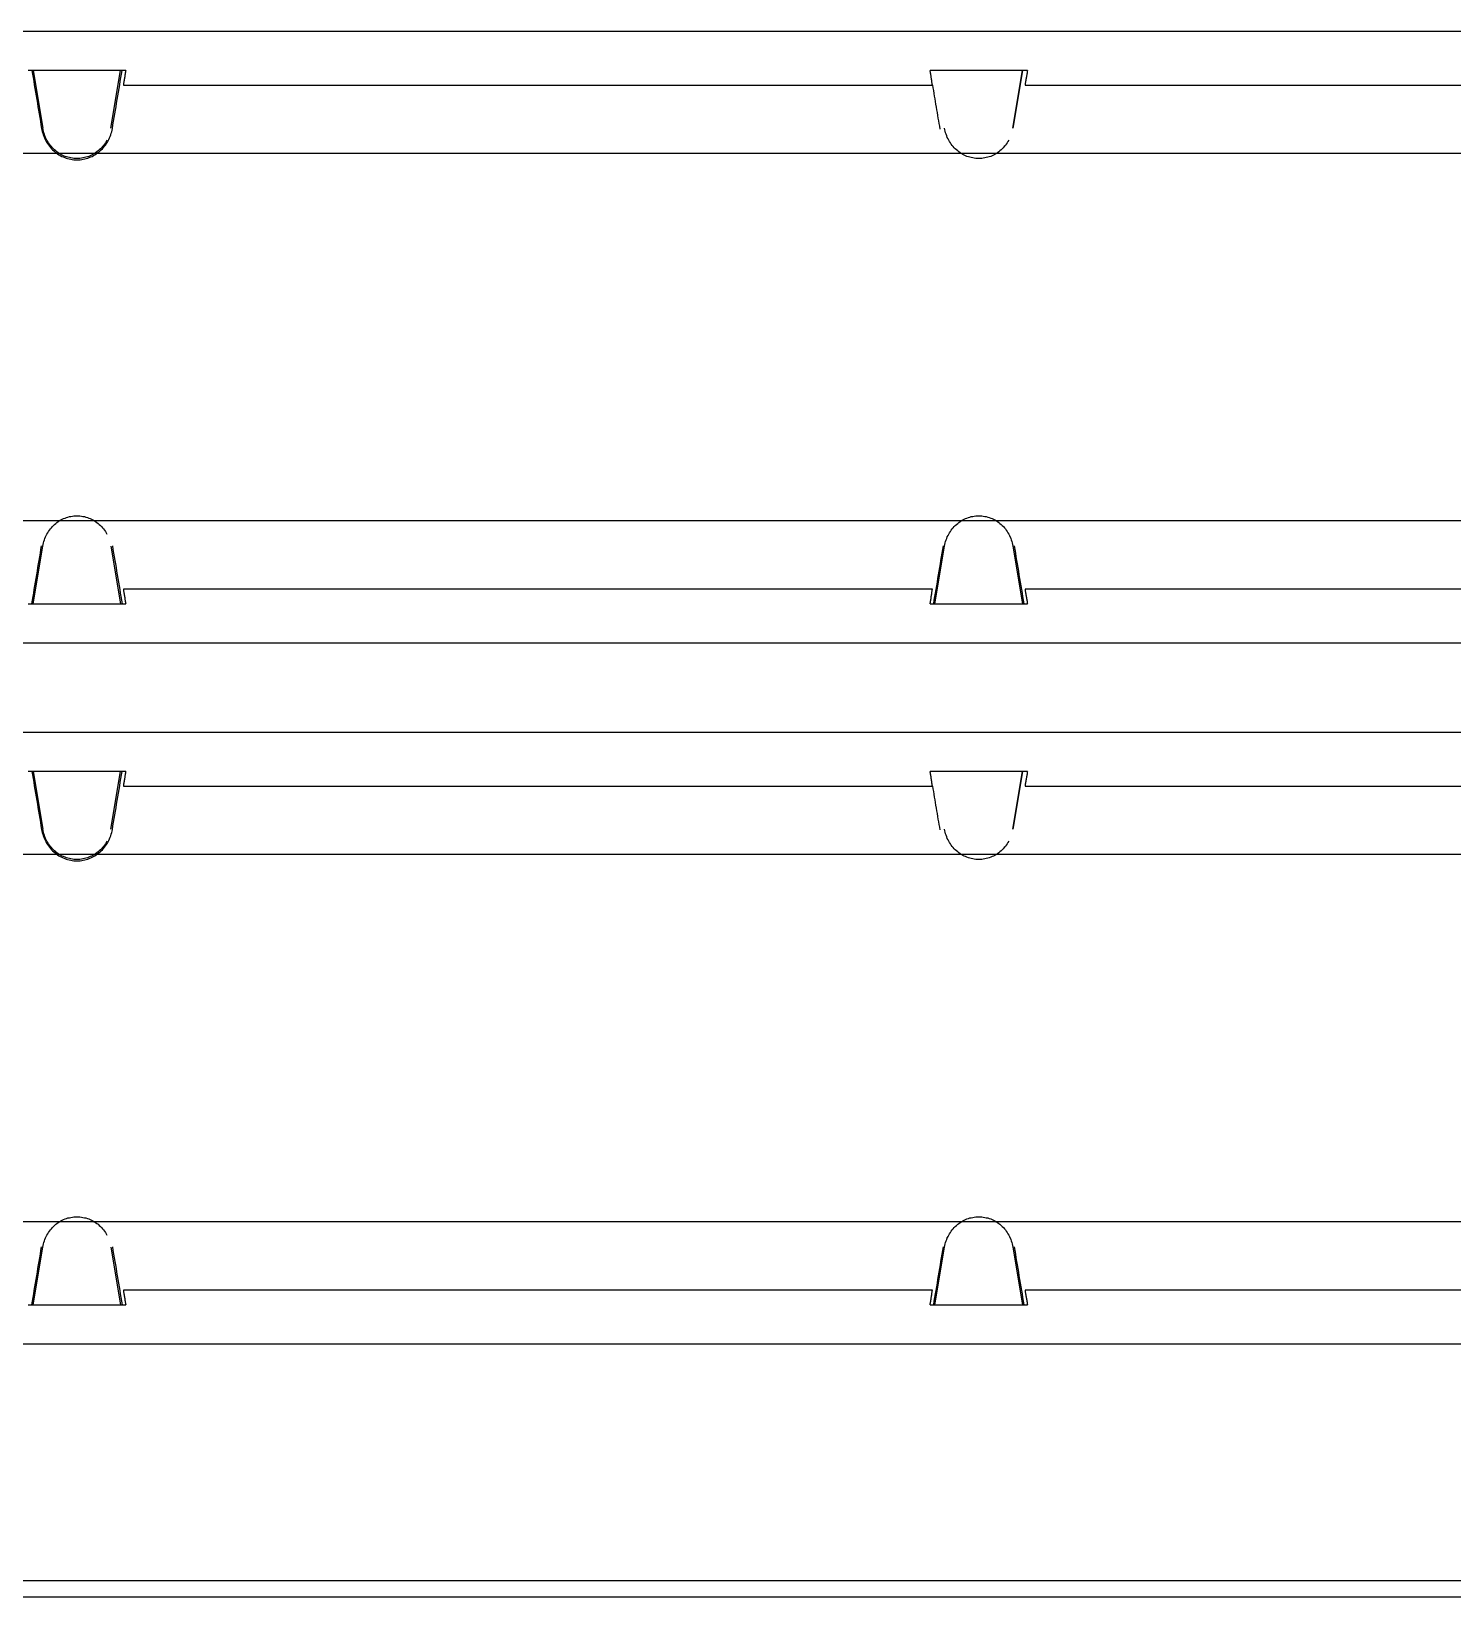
# Model space of a CAD drawing. Header units: metres. Extents: x 0 to 3575, y 0 to 842.
# Drawn here: x 256.01 to 273.82, y 246.21 to 265.83 of the extents above; entities that cross this region are included whole.
import ezdxf

# ---------------------------------------------------------------- set-up
doc = ezdxf.new("R2010")
doc.units = ezdxf.units.M
doc.layers.add('SCHEMATICS', color=7, linetype='Continuous')

msp = doc.modelspace()

# ---------------------------------------------------------------- linework, layer by layer
at = {"layer": 'SCHEMATICS', "color": 7}
for p, q in [((245.115, 265.83), (301.421, 265.83)), ((245.115, 265.83), (301.421, 265.83)), ((257.191, 265.339), (255.97, 265.339)), ((256.032, 265.339), (256.151, 264.615)), ((257.005, 264.615), (257.126, 265.339)), ((268.489, 265.339), (267.27, 265.339)), ((268.306, 264.615), (268.427, 265.339)), ((268.427, 265.339), (268.306, 264.615)), ((257.162, 265.154), (267.299, 265.154)), ((268.459, 265.154), (302.241, 265.154)), ((249.825, 264.301), (279.111, 264.301)), ((279.111, 259.695), (249.825, 259.695)), ((256.032, 258.654), (256.151, 259.379)), ((257.005, 259.379), (257.126, 258.654)), ((267.33, 258.654), (267.451, 259.379)), ((268.306, 259.379), (268.427, 258.654)), ((268.306, 259.379), (268.427, 258.654)), ((267.299, 258.839), (257.162, 258.839)), ((302.241, 258.839), (268.459, 258.839)), ((255.97, 258.654), (257.191, 258.654)), ((267.27, 258.654), (268.489, 258.654)), ((301.421, 258.164), (245.115, 258.164)), ((301.421, 258.164), (245.115, 258.164)), ((245.115, 257.047), (301.421, 257.047)), ((245.115, 257.047), (301.421, 257.047)), ((257.191, 256.556), (255.97, 256.556)), ((256.032, 256.556), (256.151, 255.832)), ((257.005, 255.832), (257.126, 256.556)), ((257.162, 256.371), (267.299, 256.371)), ((268.489, 256.556), (267.27, 256.556)), ((268.306, 255.832), (268.427, 256.556)), ((268.427, 256.556), (268.306, 255.832)), ((268.459, 256.371), (302.241, 256.371)), ((249.825, 255.517), (279.111, 255.517)), ((279.111, 250.91), (249.825, 250.91)), ((256.032, 249.871), (256.151, 250.596)), ((257.005, 250.595), (257.126, 249.871)), ((267.33, 249.871), (267.451, 250.596)), ((268.306, 250.596), (268.427, 249.871)), ((268.306, 250.596), (268.427, 249.871)), ((267.299, 250.055), (257.162, 250.055)), ((302.241, 250.055), (268.459, 250.055)), ((255.97, 249.871), (257.191, 249.871)), ((267.27, 249.871), (268.489, 249.871)), ((301.421, 249.381), (245.115, 249.381)), ((301.421, 249.381), (245.115, 249.381)), ((346.225, 246.412), (214.234, 246.412)), ((211.716, 246.215), (350.222, 246.215))]:
    msp.add_line(p, q, dxfattribs=at)
for points in [[(256.015, 265.339), (256.023, 265.294), (256.03, 265.249), (256.038, 265.204), (256.045, 265.158), (256.053, 265.113), (256.061, 265.067), (256.068, 265.022), (256.076, 264.976)], [(257.084, 264.976), (257.092, 265.021), (257.099, 265.067), (257.107, 265.112), (257.115, 265.158), (257.122, 265.203), (257.13, 265.249), (257.137, 265.294), (257.145, 265.339)], [(257.176, 265.248), (257.174, 265.237), (257.173, 265.225), (257.171, 265.214), (257.169, 265.202), (257.167, 265.19), (257.165, 265.178), (257.164, 265.166), (257.162, 265.154)], [(257.191, 265.339), (257.189, 265.328), (257.187, 265.316), (257.185, 265.305), (257.183, 265.293), (257.181, 265.282), (257.179, 265.271), (257.178, 265.259), (257.176, 265.248)], [(267.284, 265.248), (267.282, 265.259), (267.281, 265.271), (267.279, 265.282), (267.277, 265.293), (267.275, 265.305), (267.274, 265.316), (267.272, 265.328), (267.27, 265.339)], [(267.299, 265.154), (267.297, 265.166), (267.295, 265.178), (267.293, 265.19), (267.291, 265.202), (267.289, 265.214), (267.287, 265.225), (267.285, 265.237), (267.284, 265.248)], [(268.473, 265.248), (268.471, 265.237), (268.47, 265.225), (268.468, 265.214), (268.466, 265.202), (268.464, 265.19), (268.462, 265.178), (268.461, 265.166), (268.459, 265.154)], [(268.489, 265.339), (268.487, 265.328), (268.486, 265.316), (268.484, 265.305), (268.482, 265.293), (268.48, 265.282), (268.478, 265.271), (268.476, 265.259), (268.473, 265.248)], [(267.299, 265.154), (267.305, 265.12), (267.311, 265.086), (267.316, 265.052), (267.322, 265.018), (267.328, 264.983), (267.334, 264.949), (267.339, 264.915), (267.345, 264.88)], [(256.076, 264.976), (256.084, 264.931), (256.091, 264.885), (256.099, 264.84), (256.106, 264.794), (256.114, 264.749), (256.121, 264.703), (256.128, 264.658), (256.135, 264.612)], [(257.024, 264.612), (257.031, 264.658), (257.039, 264.703), (257.047, 264.748), (257.054, 264.794), (257.062, 264.84), (257.069, 264.885), (257.077, 264.931), (257.084, 264.976)], [(267.345, 264.88), (267.351, 264.845), (267.356, 264.811), (267.362, 264.776), (267.368, 264.742), (267.374, 264.708), (267.38, 264.673), (267.386, 264.639), (267.392, 264.605)], [(256.135, 264.612), (256.14, 264.592), (256.145, 264.573), (256.151, 264.553), (256.157, 264.533), (256.164, 264.514), (256.172, 264.495), (256.18, 264.476), (256.189, 264.458)], [(256.202, 264.465), (256.193, 264.483), (256.185, 264.501), (256.177, 264.52), (256.171, 264.539), (256.165, 264.558), (256.16, 264.577), (256.155, 264.596), (256.151, 264.615)], [(256.971, 264.457), (256.981, 264.475), (256.989, 264.494), (256.997, 264.513), (257.004, 264.533), (257.01, 264.553), (257.016, 264.572), (257.02, 264.592), (257.024, 264.612)], [(267.503, 264.465), (267.494, 264.483), (267.485, 264.501), (267.477, 264.52), (267.47, 264.539), (267.464, 264.558), (267.459, 264.577), (267.454, 264.596), (267.451, 264.615)], [(256.189, 264.458), (256.199, 264.44), (256.21, 264.423), (256.222, 264.406), (256.234, 264.39), (256.247, 264.374), (256.261, 264.359), (256.275, 264.344), (256.29, 264.33)], [(256.299, 264.343), (256.285, 264.356), (256.272, 264.37), (256.259, 264.385), (256.247, 264.4), (256.235, 264.415), (256.223, 264.432), (256.213, 264.448), (256.202, 264.465)], [(256.956, 264.465), (256.946, 264.448), (256.936, 264.432), (256.925, 264.415), (256.913, 264.4), (256.901, 264.385), (256.887, 264.37), (256.874, 264.356), (256.859, 264.343)], [(256.87, 264.33), (256.885, 264.344), (256.899, 264.358), (256.913, 264.373), (256.926, 264.389), (256.938, 264.405), (256.95, 264.422), (256.961, 264.439), (256.971, 264.457)], [(267.6, 264.343), (267.585, 264.356), (267.572, 264.37), (267.559, 264.385), (267.546, 264.4), (267.534, 264.415), (267.523, 264.432), (267.513, 264.448), (267.503, 264.465)], [(268.255, 264.465), (268.245, 264.448), (268.235, 264.432), (268.223, 264.415), (268.212, 264.4), (268.199, 264.385), (268.186, 264.37), (268.173, 264.356), (268.159, 264.343)], [(256.29, 264.33), (256.305, 264.317), (256.321, 264.305), (256.337, 264.294), (256.354, 264.283), (256.371, 264.273), (256.389, 264.263), (256.407, 264.255), (256.426, 264.247)], [(256.431, 264.263), (256.413, 264.27), (256.396, 264.279), (256.379, 264.287), (256.362, 264.297), (256.345, 264.308), (256.329, 264.319), (256.314, 264.331), (256.299, 264.343)], [(256.426, 264.247), (256.444, 264.241), (256.463, 264.235), (256.482, 264.23), (256.502, 264.226), (256.521, 264.223), (256.541, 264.22), (256.56, 264.219), (256.58, 264.218)], [(256.579, 264.235), (256.56, 264.236), (256.541, 264.237), (256.523, 264.239), (256.504, 264.243), (256.485, 264.247), (256.467, 264.251), (256.449, 264.257), (256.431, 264.263)], [(256.728, 264.263), (256.71, 264.257), (256.692, 264.251), (256.674, 264.247), (256.655, 264.243), (256.636, 264.239), (256.617, 264.237), (256.598, 264.236), (256.579, 264.235)], [(256.58, 264.218), (256.6, 264.219), (256.619, 264.22), (256.639, 264.223), (256.658, 264.226), (256.677, 264.23), (256.697, 264.235), (256.715, 264.241), (256.734, 264.247)], [(256.859, 264.343), (256.844, 264.331), (256.829, 264.319), (256.813, 264.308), (256.797, 264.297), (256.78, 264.287), (256.763, 264.279), (256.746, 264.27), (256.728, 264.263)], [(256.734, 264.247), (256.752, 264.255), (256.771, 264.263), (256.788, 264.272), (256.805, 264.282), (256.822, 264.293), (256.838, 264.305), (256.854, 264.317), (256.87, 264.33)], [(267.731, 264.263), (267.713, 264.27), (267.695, 264.279), (267.678, 264.287), (267.661, 264.297), (267.645, 264.308), (267.63, 264.319), (267.615, 264.331), (267.6, 264.343)], [(267.879, 264.235), (267.86, 264.236), (267.841, 264.237), (267.822, 264.239), (267.804, 264.243), (267.785, 264.247), (267.767, 264.251), (267.749, 264.257), (267.731, 264.263)], [(268.029, 264.263), (268.01, 264.257), (267.992, 264.251), (267.973, 264.247), (267.954, 264.243), (267.935, 264.239), (267.916, 264.237), (267.897, 264.236), (267.879, 264.235)], [(268.159, 264.343), (268.144, 264.331), (268.129, 264.319), (268.113, 264.308), (268.097, 264.297), (268.08, 264.287), (268.063, 264.279), (268.046, 264.27), (268.029, 264.263)], [(256.299, 259.651), (256.314, 259.664), (256.329, 259.676), (256.345, 259.687), (256.362, 259.698), (256.379, 259.707), (256.396, 259.716), (256.413, 259.724), (256.431, 259.731)], [(256.431, 259.731), (256.449, 259.738), (256.467, 259.743), (256.485, 259.748), (256.504, 259.752), (256.523, 259.755), (256.541, 259.757), (256.56, 259.758), (256.579, 259.758)], [(256.579, 259.758), (256.598, 259.758), (256.617, 259.757), (256.636, 259.755), (256.655, 259.752), (256.674, 259.748), (256.692, 259.743), (256.71, 259.738), (256.728, 259.731)], [(256.728, 259.731), (256.746, 259.724), (256.763, 259.716), (256.78, 259.707), (256.797, 259.698), (256.813, 259.687), (256.829, 259.676), (256.844, 259.664), (256.859, 259.651)], [(267.6, 259.651), (267.615, 259.664), (267.63, 259.676), (267.645, 259.687), (267.661, 259.698), (267.678, 259.707), (267.695, 259.716), (267.713, 259.724), (267.731, 259.731)], [(267.731, 259.731), (267.749, 259.738), (267.767, 259.743), (267.785, 259.748), (267.804, 259.752), (267.822, 259.755), (267.841, 259.757), (267.86, 259.758), (267.879, 259.758)], [(267.879, 259.758), (267.897, 259.758), (267.916, 259.757), (267.935, 259.755), (267.954, 259.752), (267.973, 259.748), (267.992, 259.743), (268.01, 259.738), (268.029, 259.731)], [(268.029, 259.731), (268.046, 259.724), (268.063, 259.716), (268.08, 259.707), (268.097, 259.698), (268.113, 259.687), (268.129, 259.676), (268.144, 259.664), (268.159, 259.651)], [(256.153, 259.379), (256.157, 259.399), (256.161, 259.418), (256.166, 259.437), (256.171, 259.457), (256.178, 259.475), (256.185, 259.494), (256.193, 259.511), (256.202, 259.529)], [(256.202, 259.529), (256.213, 259.546), (256.223, 259.563), (256.235, 259.579), (256.247, 259.595), (256.259, 259.61), (256.272, 259.624), (256.285, 259.638), (256.299, 259.651)], [(256.859, 259.651), (256.874, 259.638), (256.887, 259.624), (256.901, 259.61), (256.913, 259.595), (256.925, 259.579), (256.936, 259.563), (256.946, 259.546), (256.956, 259.529)], [(267.451, 259.379), (267.454, 259.399), (267.459, 259.418), (267.464, 259.437), (267.47, 259.457), (267.477, 259.475), (267.485, 259.494), (267.494, 259.511), (267.503, 259.529)], [(267.451, 259.379), (267.454, 259.399), (267.459, 259.418), (267.464, 259.437), (267.47, 259.457), (267.477, 259.475), (267.485, 259.494), (267.494, 259.511), (267.503, 259.529)], [(267.503, 259.529), (267.513, 259.546), (267.523, 259.563), (267.534, 259.579), (267.546, 259.595), (267.559, 259.61), (267.572, 259.624), (267.585, 259.638), (267.6, 259.651)], [(268.159, 259.651), (268.173, 259.638), (268.187, 259.624), (268.2, 259.61), (268.212, 259.595), (268.224, 259.579), (268.235, 259.563), (268.245, 259.546), (268.255, 259.529)], [(268.255, 259.529), (268.265, 259.511), (268.273, 259.494), (268.281, 259.475), (268.287, 259.457), (268.293, 259.437), (268.298, 259.418), (268.303, 259.399), (268.306, 259.379)], [(268.255, 259.529), (268.265, 259.511), (268.273, 259.493), (268.281, 259.475), (268.287, 259.456), (268.293, 259.437), (268.298, 259.418), (268.303, 259.399), (268.306, 259.379)], [(256.076, 259.019), (256.084, 259.064), (256.091, 259.11), (256.099, 259.155), (256.106, 259.2), (256.114, 259.246), (256.121, 259.291), (256.128, 259.336), (256.135, 259.382)], [(257.024, 259.382), (257.031, 259.336), (257.039, 259.291), (257.047, 259.246), (257.054, 259.2), (257.062, 259.155), (257.069, 259.11), (257.077, 259.065), (257.084, 259.02)], [(267.376, 259.019), (267.383, 259.064), (267.391, 259.11), (267.398, 259.155), (267.405, 259.2), (267.413, 259.246), (267.42, 259.291), (267.428, 259.336), (267.436, 259.382)], [(268.323, 259.382), (268.331, 259.336), (268.338, 259.291), (268.345, 259.246), (268.353, 259.2), (268.36, 259.155), (268.368, 259.11), (268.376, 259.064), (268.383, 259.019)], [(256.015, 258.654), (256.023, 258.7), (256.03, 258.746), (256.038, 258.791), (256.045, 258.837), (256.053, 258.882), (256.061, 258.928), (256.068, 258.973), (256.076, 259.019)], [(257.084, 259.02), (257.092, 258.974), (257.099, 258.928), (257.107, 258.883), (257.115, 258.837), (257.122, 258.791), (257.13, 258.746), (257.137, 258.7), (257.145, 258.654)], [(267.315, 258.654), (267.322, 258.7), (267.33, 258.746), (267.338, 258.791), (267.345, 258.837), (267.353, 258.882), (267.361, 258.928), (267.368, 258.973), (267.376, 259.019)], [(268.383, 259.019), (268.391, 258.973), (268.398, 258.928), (268.406, 258.882), (268.414, 258.837), (268.421, 258.791), (268.429, 258.746), (268.436, 258.7), (268.443, 258.654)], [(257.162, 258.839), (257.164, 258.828), (257.165, 258.816), (257.167, 258.805), (257.169, 258.793), (257.171, 258.782), (257.173, 258.77), (257.174, 258.758), (257.176, 258.746)], [(257.176, 258.746), (257.178, 258.735), (257.179, 258.723), (257.181, 258.712), (257.183, 258.701), (257.185, 258.689), (257.187, 258.678), (257.189, 258.666), (257.191, 258.654)], [(267.27, 258.654), (267.272, 258.666), (267.274, 258.678), (267.275, 258.689), (267.277, 258.701), (267.279, 258.712), (267.281, 258.724), (267.282, 258.735), (267.284, 258.747)], [(267.284, 258.747), (267.285, 258.759), (267.287, 258.77), (267.289, 258.782), (267.291, 258.793), (267.293, 258.805), (267.295, 258.816), (267.297, 258.828), (267.299, 258.839)], [(268.459, 258.839), (268.461, 258.828), (268.462, 258.816), (268.464, 258.805), (268.466, 258.793), (268.468, 258.782), (268.47, 258.77), (268.471, 258.758), (268.473, 258.746)], [(268.473, 258.746), (268.476, 258.735), (268.478, 258.723), (268.48, 258.712), (268.482, 258.701), (268.484, 258.689), (268.486, 258.678), (268.487, 258.666), (268.489, 258.654)], [(256.015, 256.556), (256.023, 256.511), (256.03, 256.465), (256.038, 256.42), (256.045, 256.374), (256.053, 256.329), (256.061, 256.283), (256.068, 256.238), (256.076, 256.192)], [(257.084, 256.192), (257.092, 256.238), (257.099, 256.283), (257.107, 256.329), (257.115, 256.374), (257.122, 256.42), (257.13, 256.465), (257.137, 256.511), (257.145, 256.556)], [(257.176, 256.465), (257.174, 256.453), (257.173, 256.442), (257.171, 256.43), (257.169, 256.418), (257.167, 256.407), (257.165, 256.395), (257.164, 256.383), (257.162, 256.371)], [(257.191, 256.556), (257.189, 256.545), (257.187, 256.533), (257.185, 256.522), (257.183, 256.51), (257.181, 256.499), (257.179, 256.488), (257.178, 256.476), (257.176, 256.465)], [(267.284, 256.465), (267.282, 256.476), (267.281, 256.488), (267.279, 256.499), (267.277, 256.51), (267.275, 256.522), (267.274, 256.533), (267.272, 256.545), (267.27, 256.556)], [(267.299, 256.371), (267.297, 256.383), (267.295, 256.395), (267.293, 256.407), (267.291, 256.418), (267.289, 256.43), (267.287, 256.442), (267.285, 256.453), (267.284, 256.465)], [(267.299, 256.371), (267.305, 256.337), (267.311, 256.303), (267.316, 256.269), (267.322, 256.235), (267.328, 256.2), (267.334, 256.166), (267.339, 256.131), (267.345, 256.096)], [(268.473, 256.465), (268.471, 256.453), (268.47, 256.442), (268.468, 256.43), (268.466, 256.418), (268.464, 256.407), (268.462, 256.395), (268.461, 256.383), (268.459, 256.371)], [(268.489, 256.556), (268.487, 256.545), (268.486, 256.533), (268.484, 256.522), (268.482, 256.51), (268.48, 256.499), (268.478, 256.488), (268.476, 256.476), (268.473, 256.465)], [(256.076, 256.192), (256.084, 256.147), (256.091, 256.102), (256.099, 256.056), (256.106, 256.011), (256.114, 255.965), (256.121, 255.92), (256.128, 255.875), (256.135, 255.829)], [(257.024, 255.829), (257.031, 255.874), (257.039, 255.92), (257.047, 255.965), (257.054, 256.01), (257.062, 256.056), (257.069, 256.101), (257.077, 256.147), (257.084, 256.192)], [(267.345, 256.096), (267.351, 256.062), (267.356, 256.028), (267.362, 255.993), (267.368, 255.959), (267.374, 255.925), (267.38, 255.89), (267.386, 255.856), (267.392, 255.822)], [(256.135, 255.829), (256.14, 255.809), (256.145, 255.79), (256.151, 255.77), (256.157, 255.75), (256.164, 255.731), (256.172, 255.712), (256.18, 255.693), (256.189, 255.676)], [(256.202, 255.681), (256.193, 255.699), (256.185, 255.717), (256.177, 255.736), (256.171, 255.755), (256.165, 255.774), (256.16, 255.794), (256.155, 255.813), (256.151, 255.832)], [(256.971, 255.674), (256.981, 255.692), (256.989, 255.711), (256.997, 255.73), (257.004, 255.75), (257.01, 255.77), (257.016, 255.789), (257.02, 255.809), (257.024, 255.829)], [(267.503, 255.681), (267.494, 255.699), (267.485, 255.717), (267.477, 255.736), (267.47, 255.755), (267.464, 255.774), (267.459, 255.794), (267.454, 255.813), (267.451, 255.832)], [(256.189, 255.676), (256.199, 255.657), (256.21, 255.64), (256.222, 255.623), (256.234, 255.606), (256.247, 255.59), (256.261, 255.575), (256.275, 255.561), (256.29, 255.547)], [(256.299, 255.56), (256.285, 255.573), (256.272, 255.587), (256.259, 255.601), (256.247, 255.616), (256.235, 255.632), (256.223, 255.648), (256.213, 255.664), (256.202, 255.681)], [(256.956, 255.681), (256.946, 255.664), (256.936, 255.648), (256.925, 255.632), (256.913, 255.616), (256.901, 255.601), (256.887, 255.587), (256.874, 255.573), (256.859, 255.56)], [(256.87, 255.547), (256.885, 255.56), (256.899, 255.574), (256.913, 255.589), (256.926, 255.605), (256.938, 255.622), (256.95, 255.638), (256.961, 255.656), (256.971, 255.674)], [(267.6, 255.56), (267.585, 255.573), (267.572, 255.587), (267.559, 255.601), (267.546, 255.616), (267.534, 255.632), (267.523, 255.648), (267.513, 255.664), (267.503, 255.681)], [(268.255, 255.681), (268.245, 255.664), (268.235, 255.648), (268.223, 255.632), (268.212, 255.616), (268.199, 255.601), (268.186, 255.587), (268.173, 255.573), (268.159, 255.56)], [(256.29, 255.547), (256.305, 255.534), (256.321, 255.522), (256.337, 255.51), (256.354, 255.5), (256.371, 255.49), (256.389, 255.48), (256.407, 255.472), (256.426, 255.465)], [(256.431, 255.481), (256.413, 255.488), (256.396, 255.495), (256.379, 255.504), (256.362, 255.514), (256.345, 255.524), (256.329, 255.536), (256.314, 255.548), (256.299, 255.56)], [(256.426, 255.465), (256.444, 255.458), (256.463, 255.452), (256.482, 255.447), (256.502, 255.443), (256.521, 255.44), (256.541, 255.437), (256.56, 255.436), (256.58, 255.435)], [(256.579, 255.451), (256.56, 255.452), (256.541, 255.453), (256.523, 255.456), (256.504, 255.459), (256.485, 255.463), (256.467, 255.468), (256.449, 255.474), (256.431, 255.481)], [(256.728, 255.481), (256.71, 255.474), (256.692, 255.468), (256.674, 255.463), (256.655, 255.459), (256.636, 255.456), (256.617, 255.453), (256.598, 255.452), (256.579, 255.451)], [(256.58, 255.435), (256.6, 255.436), (256.619, 255.437), (256.639, 255.44), (256.658, 255.443), (256.677, 255.447), (256.697, 255.452), (256.715, 255.457), (256.734, 255.464)], [(256.859, 255.56), (256.844, 255.548), (256.829, 255.536), (256.813, 255.524), (256.797, 255.514), (256.78, 255.504), (256.763, 255.495), (256.746, 255.488), (256.728, 255.481)], [(256.734, 255.464), (256.752, 255.471), (256.771, 255.48), (256.788, 255.489), (256.805, 255.499), (256.822, 255.51), (256.838, 255.522), (256.854, 255.534), (256.87, 255.547)], [(267.731, 255.481), (267.713, 255.488), (267.695, 255.495), (267.678, 255.504), (267.661, 255.514), (267.645, 255.524), (267.63, 255.536), (267.615, 255.548), (267.6, 255.56)], [(267.879, 255.451), (267.86, 255.452), (267.841, 255.453), (267.822, 255.456), (267.804, 255.459), (267.785, 255.463), (267.767, 255.468), (267.749, 255.474), (267.731, 255.481)], [(268.029, 255.481), (268.01, 255.474), (267.992, 255.468), (267.973, 255.463), (267.954, 255.459), (267.935, 255.456), (267.916, 255.453), (267.897, 255.452), (267.879, 255.451)], [(268.159, 255.56), (268.144, 255.548), (268.129, 255.536), (268.113, 255.524), (268.097, 255.514), (268.08, 255.504), (268.063, 255.495), (268.046, 255.488), (268.029, 255.481)], [(256.299, 250.868), (256.314, 250.881), (256.329, 250.893), (256.345, 250.904), (256.362, 250.914), (256.379, 250.924), (256.396, 250.933), (256.413, 250.941), (256.431, 250.949)], [(256.431, 250.949), (256.449, 250.955), (256.467, 250.96), (256.485, 250.964), (256.504, 250.968), (256.523, 250.971), (256.541, 250.973), (256.56, 250.974), (256.579, 250.975)], [(256.579, 250.975), (256.598, 250.974), (256.617, 250.973), (256.636, 250.971), (256.655, 250.968), (256.674, 250.964), (256.692, 250.96), (256.71, 250.955), (256.728, 250.949)], [(256.728, 250.949), (256.746, 250.941), (256.763, 250.933), (256.78, 250.924), (256.797, 250.914), (256.813, 250.904), (256.829, 250.893), (256.844, 250.881), (256.859, 250.868)], [(267.6, 250.868), (267.615, 250.881), (267.63, 250.893), (267.645, 250.904), (267.661, 250.914), (267.678, 250.924), (267.695, 250.933), (267.713, 250.941), (267.731, 250.949)], [(267.731, 250.949), (267.749, 250.955), (267.767, 250.96), (267.785, 250.964), (267.804, 250.968), (267.822, 250.971), (267.841, 250.973), (267.86, 250.974), (267.879, 250.975)], [(267.879, 250.975), (267.897, 250.974), (267.916, 250.973), (267.935, 250.971), (267.954, 250.968), (267.973, 250.964), (267.992, 250.96), (268.01, 250.955), (268.029, 250.949)], [(268.029, 250.949), (268.046, 250.941), (268.063, 250.933), (268.08, 250.924), (268.097, 250.914), (268.113, 250.904), (268.129, 250.893), (268.144, 250.881), (268.159, 250.868)], [(256.153, 250.596), (256.157, 250.615), (256.161, 250.635), (256.166, 250.654), (256.171, 250.673), (256.178, 250.692), (256.185, 250.71), (256.193, 250.728), (256.202, 250.746)], [(256.202, 250.746), (256.213, 250.763), (256.223, 250.78), (256.235, 250.796), (256.247, 250.811), (256.259, 250.826), (256.272, 250.841), (256.285, 250.855), (256.299, 250.868)], [(256.859, 250.868), (256.874, 250.855), (256.887, 250.841), (256.901, 250.826), (256.913, 250.811), (256.925, 250.796), (256.936, 250.78), (256.946, 250.763), (256.956, 250.746)], [(267.451, 250.596), (267.454, 250.615), (267.459, 250.635), (267.464, 250.654), (267.47, 250.673), (267.477, 250.692), (267.485, 250.71), (267.494, 250.728), (267.503, 250.746)], [(267.451, 250.596), (267.454, 250.615), (267.459, 250.635), (267.464, 250.654), (267.47, 250.673), (267.477, 250.691), (267.485, 250.709), (267.494, 250.727), (267.503, 250.745)], [(267.503, 250.746), (267.513, 250.763), (267.523, 250.78), (267.534, 250.796), (267.546, 250.811), (267.559, 250.826), (267.572, 250.841), (267.585, 250.855), (267.6, 250.868)], [(268.159, 250.868), (268.173, 250.855), (268.187, 250.841), (268.2, 250.826), (268.212, 250.811), (268.224, 250.796), (268.235, 250.78), (268.245, 250.763), (268.255, 250.746)], [(268.255, 250.746), (268.265, 250.728), (268.273, 250.71), (268.281, 250.692), (268.287, 250.673), (268.293, 250.654), (268.298, 250.635), (268.303, 250.615), (268.306, 250.596)], [(268.255, 250.745), (268.265, 250.727), (268.273, 250.709), (268.281, 250.691), (268.287, 250.673), (268.293, 250.654), (268.298, 250.635), (268.303, 250.615), (268.306, 250.596)], [(256.076, 250.236), (256.084, 250.281), (256.091, 250.327), (256.099, 250.372), (256.106, 250.417), (256.114, 250.462), (256.121, 250.507), (256.128, 250.553), (256.135, 250.598)], [(257.024, 250.599), (257.031, 250.553), (257.039, 250.508), (257.047, 250.462), (257.054, 250.417), (257.062, 250.372), (257.069, 250.327), (257.077, 250.281), (257.084, 250.236)], [(267.376, 250.236), (267.383, 250.281), (267.391, 250.327), (267.398, 250.372), (267.405, 250.417), (267.413, 250.462), (267.42, 250.507), (267.428, 250.553), (267.436, 250.598)], [(268.323, 250.598), (268.331, 250.553), (268.338, 250.507), (268.345, 250.462), (268.353, 250.417), (268.36, 250.372), (268.368, 250.327), (268.376, 250.281), (268.383, 250.236)], [(256.015, 249.871), (256.023, 249.917), (256.03, 249.962), (256.038, 250.008), (256.045, 250.053), (256.053, 250.099), (256.061, 250.145), (256.068, 250.19), (256.076, 250.236)], [(257.084, 250.236), (257.092, 250.19), (257.099, 250.145), (257.107, 250.099), (257.115, 250.053), (257.122, 250.008), (257.13, 249.962), (257.137, 249.917), (257.145, 249.871)], [(267.315, 249.871), (267.322, 249.917), (267.33, 249.962), (267.338, 250.008), (267.345, 250.053), (267.353, 250.099), (267.361, 250.145), (267.368, 250.19), (267.376, 250.236)], [(268.383, 250.236), (268.391, 250.19), (268.398, 250.145), (268.406, 250.099), (268.414, 250.053), (268.421, 250.008), (268.429, 249.962), (268.436, 249.917), (268.443, 249.871)], [(257.162, 250.055), (257.164, 250.044), (257.165, 250.032), (257.167, 250.021), (257.169, 250.009), (257.171, 249.998), (257.173, 249.986), (257.174, 249.974), (257.176, 249.963)], [(257.176, 249.963), (257.178, 249.952), (257.179, 249.941), (257.181, 249.929), (257.183, 249.918), (257.185, 249.907), (257.187, 249.895), (257.189, 249.883), (257.191, 249.871)], [(267.27, 249.871), (267.272, 249.883), (267.274, 249.895), (267.275, 249.907), (267.277, 249.918), (267.279, 249.929), (267.281, 249.941), (267.282, 249.952), (267.284, 249.963)], [(267.284, 249.963), (267.285, 249.974), (267.287, 249.986), (267.289, 249.998), (267.291, 250.009), (267.293, 250.021), (267.295, 250.032), (267.297, 250.044), (267.299, 250.055)], [(268.459, 250.055), (268.461, 250.044), (268.462, 250.032), (268.464, 250.021), (268.466, 250.009), (268.468, 249.998), (268.47, 249.986), (268.471, 249.974), (268.473, 249.963)], [(268.473, 249.963), (268.476, 249.952), (268.478, 249.941), (268.48, 249.929), (268.482, 249.918), (268.484, 249.907), (268.486, 249.895), (268.487, 249.883), (268.489, 249.871)]]:
    msp.add_lwpolyline(points, dxfattribs=at)

doc.saveas('drawing.dxf')
